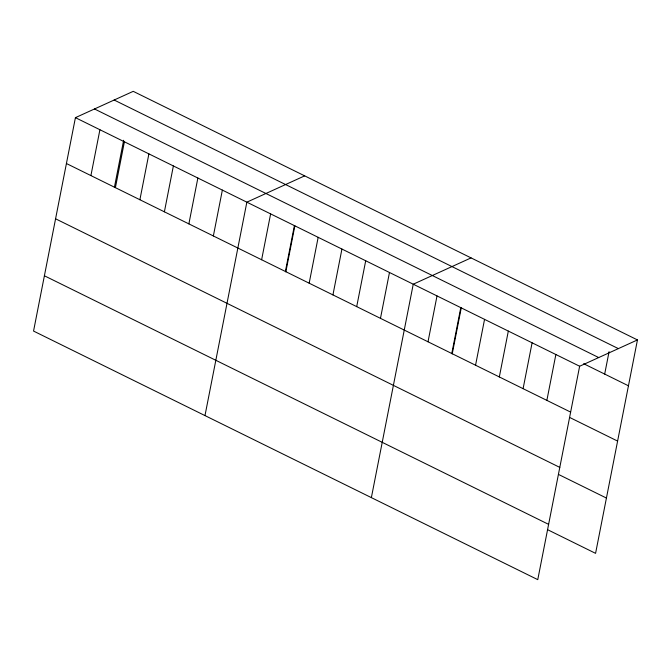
<?xml version="1.0" encoding="UTF-8"?>
<svg xmlns="http://www.w3.org/2000/svg" width="671" height="671" viewBox="0 0 671 671"><rect width="100%" height="100%" fill="white"/><g stroke="black" fill="none" stroke-linecap="round" stroke-linejoin="round"><path stroke-width="1.01" d="M637.45 339.929L133.235 91.34L75.42 117.651L33.55 331.071L537.765 579.66L579.635 366.24L637.45 339.929L595.58 553.349L548.039 529.905M90.912 175.592L99.912 129.729M114.397 187.377L123.64 140.281M115.404 187.662L124.403 141.799M139.895 199.74L148.895 153.877M164.387 211.818L173.378 165.955M188.87 223.888L197.87 178.025M213.361 235.966L222.361 190.103M204.982 415.584L246.853 202.172L304.668 175.861M261.623 259.752L270.623 213.898M285.393 271.478L294.393 225.615M285.829 271.898L294.871 225.825M309.163 283.196L318.163 237.333M332.933 294.913L341.933 249.05M356.704 306.63L365.703 260.767M380.474 318.356L389.474 272.493M371.373 497.622L413.244 284.21L471.059 257.899M428.014 341.791L437.014 295.928M451.784 353.508L460.784 307.645M452.22 353.936L461.262 307.855M475.554 365.225L484.554 319.362M499.325 376.951L508.324 331.088M523.095 388.668L532.095 342.806M546.865 400.386L555.865 354.523M604.68 374.074L609.083 351.654M114.154 100.029L618.368 348.618M94.502 108.97L598.708 357.559M583.653 363.707L628.45 385.791M75.42 117.651L579.635 366.24M66.421 163.514L570.635 412.103M570.065 417.647L617.605 441.09M55.576 218.805L559.79 467.393M558.884 474.615L606.425 498.05M44.395 275.773L548.61 524.361"/></g></svg>
